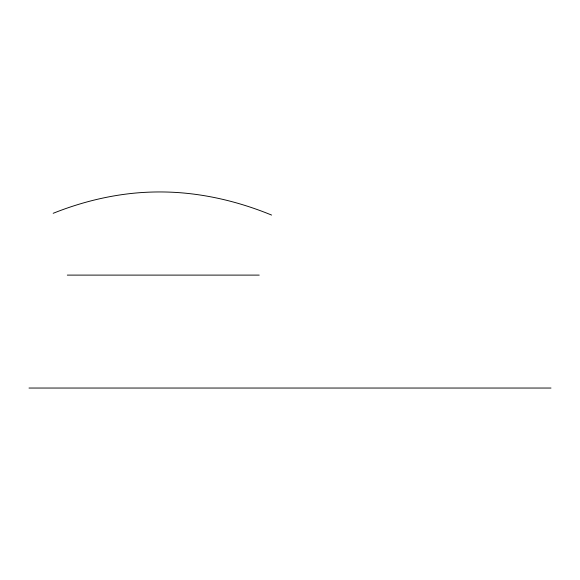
<?xml version="1.0" encoding="UTF-8"?>
<svg xmlns="http://www.w3.org/2000/svg" width="580" height="580" viewBox="0 0 580 580"><rect width="100%" height="100%" fill="white"/><g stroke="black" fill="none" stroke-linecap="round" stroke-linejoin="round"><path stroke-width="0.87" d="M53.186 213.302C79.25 202.869 106.698 195.808 134.669 193.125A268.489 268.489 0 0 1 175.602 192.415C208.597 194.409 241.048 202.529 271.585 215.064M67.309 275.108L259.224 275.108M29 388.042L551 388.042"/></g></svg>
